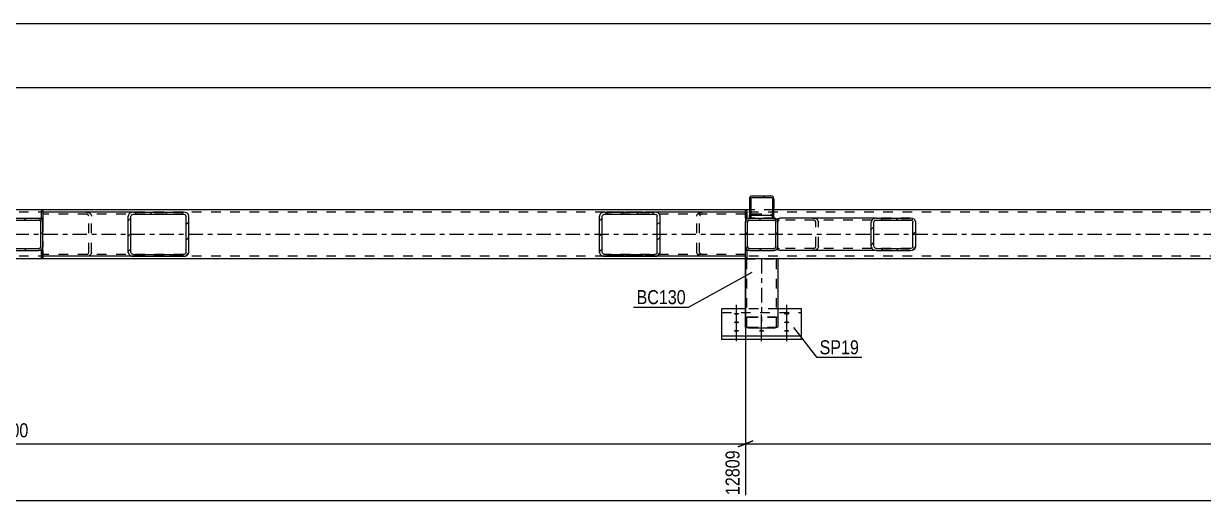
# Model space of a CAD drawing. Header units: millimetres. Extents: x -188 to 1001, y -654 to 187.
# Drawn here: x 393.8 to 634.5, y -315 to -217.7 of the extents above; entities that cross this region are included whole.
import ezdxf

# ---------------------------------------------------------------- set-up
doc = ezdxf.new("R2010")
doc.units = ezdxf.units.MM
doc.linetypes.add('DXK_LINE_DOT2', pattern=[3.9198, 1.9599, -1.9599])
doc.linetypes.add('DXK_LINE_DOT3', pattern=[5.9187, 2.979, -0.9799, 0.9799, -0.9799])
doc.styles.add('Arial Narrow', font='ARIALN.TTF', dxfattribs={"height": 0.2})

# ---------------------------------------------------------------- blocks, each defined once
blk = doc.blocks.new('Part-761542699-5428 - 5415')
at = {"color": 7, "linetype": 'DXK_LINE_DOT2'}
for p, q in [((818.12, -256.22), (-99.38, -256.22)), ((546.88, -255.72), (541.88, -255.72)), ((818.12, -265.22), (-99.38, -265.22))]:
    blk.add_line(p, q, dxfattribs=at)
at = {"color": 2, "linetype": 'Continuous'}
for p, q in [((541.88, -255.72), (246.87, -255.72)), ((818.12, -255.72), (546.88, -255.72)), ((818.12, -265.72), (-99.38, -265.72))]:
    blk.add_line(p, q, dxfattribs=at)
at = {"color": 7, "linetype": 'DXK_LINE_DOT3'}
blk.add_line((-99.38, -260.72), (818.12, -260.72), dxfattribs=at)
blk = doc.blocks.new('Part-761542699-5548 - 5415')
at = {"color": 2, "linetype": 'Continuous'}
for p, q in [((541.08, -275.91), (536.25, -275.91)), ((536.25, -282.22), (536.25, -275.91)), ((552.5, -275.91), (547.68, -275.91)), ((552.5, -282.22), (552.5, -275.91)), ((536.25, -281.47), (552.5, -281.47)), ((552.5, -282.22), (536.25, -282.22))]:
    blk.add_line(p, q, dxfattribs=at)
at = {"color": 7, "linetype": 'DXK_LINE_DOT2'}
for p, q in [((536.25, -276.66), (552.5, -276.66)), ((547.68, -275.91), (541.08, -275.91))]:
    blk.add_line(p, q, dxfattribs=at)
blk = doc.blocks.new('Part-761542699-5420 - 5415')
at = {"linetype": 'Continuous'}
h = blk.add_hatch(dxfattribs=at)
h.set_pattern_fill('', scale=0.7, style=0, pattern_type=0)
h.set_pattern_definition([(45, (546.8756, -257.3561), (-1.57154, 1.57154), [])])
h.paths.add_polyline_path([(546.86, -257.42), (546.88, -257.36), (546.88, -253.5), (546.83, -253.27), (546.7, -253.07), (546.51, -252.94), (546.28, -252.89), (542.48, -252.89), (542.25, -252.94), (542.05, -253.07), (541.92, -253.27), (541.88, -253.5), (541.88, -257.36), (541.89, -257.42), (542.19, -257.42), (542.18, -257.36), (542.18, -253.5), (542.2, -253.38), (542.26, -253.28), (542.36, -253.22), (542.48, -253.2), (546.28, -253.2), (546.39, -253.22), (546.49, -253.28), (546.55, -253.38), (546.58, -253.5), (546.58, -257.36), (546.56, -257.42)])
at = {"color": 2, "linetype": 'Continuous'}
for p, q in [((541.92, -253.27), (541.88, -253.5)), ((541.88, -253.5), (541.88, -257.36)), ((542.18, -253.5), (542.2, -253.38)), ((542.18, -253.5), (542.18, -257.36)), ((542.2, -253.38), (542.26, -253.28)), ((542.48, -252.89), (542.25, -252.94)), ((542.26, -253.28), (542.36, -253.22)), ((542.36, -253.22), (542.48, -253.2)), ((542.48, -252.89), (546.28, -252.89)), ((542.48, -253.2), (546.28, -253.2)), ((546.51, -252.94), (546.28, -252.89)), ((546.28, -253.2), (546.39, -253.22)), ((546.39, -253.22), (546.49, -253.28)), ((546.49, -253.28), (546.55, -253.38)), ((546.55, -253.38), (546.58, -253.5)), ((546.58, -253.5), (546.58, -257.36)), ((546.88, -253.5), (546.83, -253.27)), ((546.88, -257.36), (546.88, -253.5)), ((541.88, -257.36), (541.88, -257.42)), ((541.88, -257.36), (541.89, -257.42)), ((541.89, -257.42), (542.19, -257.42)), ((542.2, -257.04), (542.18, -257.15)), ((542.18, -257.36), (542.19, -257.42)), ((542.26, -256.94), (542.2, -257.04)), ((542.36, -256.87), (542.26, -256.94)), ((542.48, -256.85), (542.36, -256.87)), ((542.48, -256.85), (546.28, -256.85)), ((546.39, -256.87), (546.28, -256.85)), ((546.49, -256.94), (546.39, -256.87)), ((546.55, -257.04), (546.49, -256.94)), ((546.58, -257.15), (546.55, -257.04)), ((546.58, -257.36), (546.56, -257.42)), ((546.56, -257.42), (546.86, -257.42)), ((546.86, -257.42), (546.88, -257.36)), ((546.88, -257.36), (546.88, -257.42))]:
    blk.add_line(p, q, dxfattribs=at)
at = {"color": 7, "linetype": 'DXK_LINE_DOT2'}
for p, q in [((541.88, -253.5), (541.88, -257.36)), ((542.18, -253.5), (542.18, -257.42)), ((546.58, -253.5), (546.58, -257.42)), ((546.88, -253.5), (546.88, -257.36)), ((541.88, -257.15), (541.92, -256.92)), ((542.19, -257.42), (541.88, -257.42)), ((542.25, -256.59), (542.48, -256.54)), ((542.48, -256.54), (546.28, -256.54)), ((546.28, -256.54), (546.51, -256.59)), ((546.88, -257.42), (546.56, -257.42)), ((546.83, -256.92), (546.88, -257.15))]:
    blk.add_line(p, q, dxfattribs=at)
at = {"color": 2, "linetype": 'Continuous'}
for centre, start, end in [((542.48, -253.49), 112.9249, 157.9205), ((546.27, -253.49), 22.0795, 67.0751)]:
    blk.add_arc(centre, 0.605, start, end, dxfattribs=at)
at = {"color": 7, "linetype": 'DXK_LINE_DOT2'}
for centre, start, end in [((542.48, -257.15), 112.9251, 157.9206), ((546.27, -257.15), 22.0794, 67.0749)]:
    blk.add_arc(centre, 0.605, start, end, dxfattribs=at)
blk = doc.blocks.new('Part-761542699-5592 - 5415')
at = {"color": 2, "linetype": 'Continuous'}
for p, q in [((541.08, -279.61), (541.08, -265.72)), ((547.68, -265.72), (547.68, -279.61)), ((541.12, -279.69), (541.08, -279.61)), ((541.25, -279.76), (541.12, -279.69)), ((541.45, -279.8), (541.25, -279.76)), ((541.68, -279.82), (541.45, -279.8)), ((541.68, -279.82), (547.08, -279.82)), ((547.31, -279.8), (547.08, -279.82)), ((547.5, -279.76), (547.31, -279.8)), ((547.63, -279.69), (547.5, -279.76)), ((547.68, -279.61), (547.63, -279.69))]:
    blk.add_line(p, q, dxfattribs=at)
at = {"color": 7, "linetype": 'DXK_LINE_DOT2'}
for p, q in [((541.08, -265.72), (547.68, -265.72)), ((541.38, -279.61), (541.38, -265.72)), ((547.38, -279.61), (547.38, -265.72)), ((541.08, -277.76), (541.12, -277.68)), ((541.12, -277.68), (541.25, -277.62)), ((541.25, -277.62), (541.45, -277.57)), ((541.4, -277.72), (541.38, -277.76)), ((541.46, -277.69), (541.4, -277.72)), ((541.45, -277.57), (541.68, -277.56)), ((541.56, -277.67), (541.46, -277.69)), ((541.68, -277.66), (541.56, -277.67)), ((541.68, -277.56), (547.08, -277.56)), ((541.68, -277.66), (547.08, -277.66)), ((547.08, -277.56), (547.31, -277.57)), ((547.19, -277.67), (547.08, -277.66)), ((547.29, -277.69), (547.19, -277.67)), ((547.29, -277.69), (547.31, -277.7)), ((547.31, -277.57), (547.5, -277.62)), ((547.31, -277.7), (547.35, -277.72)), ((547.38, -277.76), (547.35, -277.72)), ((547.5, -277.62), (547.63, -277.68)), ((547.63, -277.68), (547.68, -277.76)), ((541.38, -279.61), (541.4, -279.65)), ((541.4, -279.65), (541.46, -279.68)), ((541.46, -279.68), (541.56, -279.7)), ((541.56, -279.7), (541.68, -279.71)), ((541.68, -279.71), (547.08, -279.71)), ((547.08, -279.71), (547.19, -279.7)), ((547.19, -279.7), (547.29, -279.68)), ((547.29, -279.68), (547.35, -279.65)), ((547.35, -279.65), (547.38, -279.61))]:
    blk.add_line(p, q, dxfattribs=at)
at = {"color": 7, "linetype": 'DXK_LINE_DOT3'}
blk.add_line((544.38, -265.72), (544.38, -278.69), dxfattribs=at)
blk = doc.blocks.new('Part-761542699-16933 - 5415')
at = {"color": 2, "linetype": 'Continuous'}
for p, q in [((397.38, -265.52), (397.38, -264.02)), ((397.68, -264.02), (397.38, -264.02)), ((397.68, -264.02), (397.68, -265.52)), ((397.68, -265.52), (397.38, -265.52))]:
    blk.add_line(p, q, dxfattribs=at)
blk = doc.blocks.new('Part-761542699-5608 - 5415')
at = {"linetype": 'Continuous'}
h = blk.add_hatch(dxfattribs=at)
h.set_pattern_fill('', scale=0.7, style=0, pattern_type=0)
h.set_pattern_definition([(45, (575.1382, -263.9589), (-1.57154, 1.57154), [])])
h.paths.add_polyline_path([(574.72, -264.02), (575.14, -263.96), (575.49, -263.79), (575.73, -263.53), (575.82, -263.22), (575.82, -258.22), (575.73, -257.91), (575.49, -257.65), (575.14, -257.48), (574.72, -257.42), (567.85, -257.42), (567.43, -257.48), (567.08, -257.65), (566.84, -257.91), (566.76, -258.22), (566.76, -263.22), (566.84, -263.53), (567.08, -263.79), (567.43, -263.96), (567.85, -264.02)])
h.paths.add_polyline_path([(567.64, -263.59), (567.47, -263.5), (567.35, -263.37), (567.31, -263.22), (567.31, -258.22), (567.35, -258.07), (567.47, -257.94), (567.64, -257.85), (567.85, -257.82), (574.72, -257.82), (574.93, -257.85), (575.11, -257.94), (575.23, -258.07), (575.27, -258.22), (575.27, -263.22), (575.23, -263.37), (575.11, -263.5), (574.93, -263.59), (574.72, -263.62), (567.85, -263.62)])
at = {"color": 2, "linetype": 'Continuous'}
for p, q in [((547.68, -257.47), (548, -257.42)), ((547.68, -257.47), (547.68, -258.22)), ((567.85, -257.42), (548, -257.42)), ((567.85, -257.42), (567.43, -257.48)), ((567.85, -257.42), (574.72, -257.42)), ((575.14, -257.48), (574.72, -257.42)), ((566.84, -257.91), (566.76, -258.22)), ((566.76, -263.22), (566.76, -258.22)), ((567.31, -258.22), (567.35, -258.07)), ((567.31, -263.22), (567.31, -258.22)), ((567.64, -257.85), (567.85, -257.82)), ((567.85, -257.82), (574.72, -257.82)), ((574.72, -257.82), (574.93, -257.85)), ((575.23, -258.07), (575.27, -258.22)), ((575.27, -263.22), (575.27, -258.22)), ((575.82, -258.22), (575.73, -257.91)), ((575.82, -263.22), (575.82, -258.22)), ((547.68, -263.96), (547.68, -263.22)), ((547.68, -263.97), (547.68, -263.96)), ((548, -264.02), (547.68, -263.97)), ((567.85, -264.02), (548, -264.02)), ((566.76, -263.22), (566.84, -263.53)), ((567.35, -263.37), (567.31, -263.22)), ((567.43, -263.96), (567.85, -264.02)), ((567.85, -263.62), (567.64, -263.59)), ((567.85, -263.62), (574.72, -263.62)), ((567.85, -264.02), (574.72, -264.02)), ((574.93, -263.59), (574.72, -263.62)), ((574.72, -264.02), (575.14, -263.96)), ((575.27, -263.22), (575.23, -263.37)), ((575.73, -263.53), (575.82, -263.22))]:
    blk.add_line(p, q, dxfattribs=at)
at = {"color": 7, "linetype": 'DXK_LINE_DOT2'}
for p, q in [((547.68, -257.9), (547.68, -257.47)), ((554.86, -257.42), (555.28, -257.48)), ((574.72, -257.42), (567.85, -257.42)), ((547.79, -257.85), (547.68, -257.9)), ((547.68, -263.79), (547.68, -258.22)), ((548, -257.82), (547.79, -257.85)), ((574.72, -257.82), (548, -257.82)), ((555.07, -257.85), (554.86, -257.82)), ((555.41, -258.22), (555.37, -258.07)), ((555.41, -263.22), (555.41, -258.22)), ((555.88, -257.91), (555.96, -258.22)), ((555.96, -263.22), (555.96, -258.22)), ((547.68, -263.54), (547.79, -263.59)), ((547.79, -263.59), (548, -263.62)), ((574.72, -263.62), (548, -263.62)), ((554.86, -263.62), (555.07, -263.59)), ((555.28, -263.96), (554.86, -264.02)), ((555.37, -263.37), (555.41, -263.22)), ((555.96, -263.22), (555.88, -263.53)), ((574.72, -264.02), (567.85, -264.02))]:
    blk.add_line(p, q, dxfattribs=at)
for centre, radius, start, end in [((555.03, -258.45), 1, 32.4105, 75.4453), ((554.95, -258.34), 0.501, 32.4105, 75.4453), ((554.95, -263.1), 0.501, 284.5547, 327.5895), ((555.03, -262.99), 1, 284.5547, 327.5895)]:
    blk.add_arc(centre, radius, start, end, dxfattribs=at)
at = {"color": 2, "linetype": 'Continuous'}
for centre, radius, start, end in [((567.69, -258.45), 1, 104.5547, 147.5895), ((574.89, -258.45), 1, 32.4105, 75.4453), ((567.77, -258.34), 0.501, 104.5547, 147.5895), ((574.8, -258.34), 0.501, 32.4105, 75.4453), ((567.69, -262.99), 1, 212.4105, 255.4453), ((567.77, -263.1), 0.501, 212.4105, 255.4453), ((574.8, -263.1), 0.501, 284.5547, 327.5895), ((574.89, -262.99), 1, 284.5547, 327.5895)]:
    blk.add_arc(centre, radius, start, end, dxfattribs=at)
blk = doc.blocks.new('Part-761542699-5574 - 5415')
at = {"linetype": 'Continuous'}
h = blk.add_hatch(dxfattribs=at)
h.set_pattern_fill('', scale=0.7, style=0, pattern_type=0)
h.set_pattern_definition([(45, (522.9647, -265.1589), (-1.57154, 1.57154), [])])
h.paths.add_polyline_path([(522.54, -265.22), (522.96, -265.16), (523.32, -264.99), (523.56, -264.73), (523.64, -264.42), (523.64, -257.02), (523.56, -256.71), (523.32, -256.45), (522.96, -256.28), (522.54, -256.22), (512.39, -256.22), (511.97, -256.28), (511.61, -256.45), (511.37, -256.71), (511.29, -257.02), (511.29, -264.42), (511.37, -264.73), (511.61, -264.99), (511.97, -265.16), (512.39, -265.22)])
h.paths.add_polyline_path([(512.18, -264.79), (512, -264.7), (511.88, -264.57), (511.84, -264.42), (511.84, -257.02), (511.88, -256.87), (512, -256.74), (512.18, -256.65), (512.39, -256.62), (522.54, -256.62), (522.75, -256.65), (522.93, -256.74), (523.05, -256.87), (523.09, -257.02), (523.09, -264.42), (523.05, -264.57), (522.93, -264.7), (522.75, -264.79), (522.54, -264.82), (512.39, -264.82)])
at = {"color": 2, "linetype": 'Continuous'}
for p, q in [((511.37, -256.71), (511.29, -257.02)), ((511.29, -264.42), (511.29, -257.02)), ((511.84, -257.02), (511.88, -256.87)), ((511.84, -264.42), (511.84, -257.02)), ((512.39, -256.22), (511.97, -256.28)), ((512.18, -256.65), (512.39, -256.62)), ((512.39, -256.22), (522.54, -256.22)), ((512.39, -256.62), (522.54, -256.62)), ((541.08, -256.22), (522.54, -256.22)), ((522.96, -256.28), (522.54, -256.22)), ((522.54, -256.62), (522.75, -256.65)), ((523.05, -256.87), (523.09, -257.02)), ((523.09, -264.42), (523.09, -257.02)), ((523.64, -257.02), (523.56, -256.71)), ((523.64, -264.42), (523.64, -257.02)), ((541.08, -256.22), (541.08, -258.22)), ((511.29, -264.42), (511.37, -264.73)), ((511.88, -264.57), (511.84, -264.42)), ((512.39, -264.82), (512.18, -264.79)), ((512.39, -264.82), (522.54, -264.82)), ((522.75, -264.79), (522.54, -264.82)), ((523.09, -264.42), (523.05, -264.57)), ((523.56, -264.73), (523.64, -264.42)), ((541.08, -264.42), (541.08, -263.22)), ((541.08, -265.22), (541.08, -264.42)), ((511.97, -265.16), (512.39, -265.22)), ((512.39, -265.22), (522.54, -265.22)), ((522.54, -265.22), (522.96, -265.16)), ((541.08, -265.22), (522.54, -265.22))]:
    blk.add_line(p, q, dxfattribs=at)
at = {"color": 7, "linetype": 'DXK_LINE_DOT2'}
for p, q in [((522.54, -256.22), (512.39, -256.22)), ((541.08, -256.62), (512.39, -256.62)), ((531.15, -257.02), (531.23, -256.71)), ((531.15, -264.42), (531.15, -257.02)), ((531.74, -256.87), (531.69, -257.02)), ((531.69, -264.42), (531.69, -257.02)), ((531.82, -256.28), (532.24, -256.22)), ((532.24, -256.62), (532.03, -256.65)), ((541.08, -263.22), (541.08, -258.22)), ((541.08, -264.82), (512.39, -264.82)), ((531.23, -264.73), (531.15, -264.42)), ((531.69, -264.42), (531.74, -264.57)), ((532.03, -264.79), (532.24, -264.82)), ((541.08, -265.22), (541.08, -264.57)), ((522.54, -265.22), (512.39, -265.22)), ((532.24, -265.22), (531.82, -265.16))]:
    blk.add_line(p, q, dxfattribs=at)
at = {"color": 2, "linetype": 'Continuous'}
for centre, radius, start, end in [((512.22, -257.25), 1, 104.5547, 147.5896), ((512.3, -257.14), 0.501, 104.5547, 147.5896), ((522.63, -257.14), 0.501, 32.4104, 75.4453), ((522.71, -257.25), 1, 32.4104, 75.4453), ((512.22, -264.19), 1, 212.4104, 255.4453), ((512.3, -264.3), 0.501, 212.4104, 255.4453), ((522.63, -264.3), 0.501, 284.5547, 327.5896), ((522.71, -264.19), 1, 284.5547, 327.5896)]:
    blk.add_arc(centre, radius, start, end, dxfattribs=at)
at = {"color": 7, "linetype": 'DXK_LINE_DOT2'}
for centre, radius, start, end in [((532.07, -257.25), 1, 104.5547, 147.5896), ((532.16, -257.14), 0.501, 104.5547, 147.5896), ((532.07, -264.19), 1, 212.4104, 255.4453), ((532.16, -264.3), 0.501, 212.4104, 255.4453)]:
    blk.add_arc(centre, radius, start, end, dxfattribs=at)
blk = doc.blocks.new('Part-761542699-5598 - 5415')
at = {"linetype": 'Continuous'}
h = blk.add_hatch(dxfattribs=at)
h.set_pattern_fill('', scale=0.7, style=0, pattern_type=0)
h.set_pattern_definition([(45, (397.1818, -263.9589), (-1.57154, 1.57154), [])])
h.paths.add_polyline_path([(396.88, -264.02), (397.18, -263.96), (397.44, -263.79), (397.61, -263.53), (397.68, -263.22), (397.68, -258.22), (397.61, -257.91), (397.44, -257.65), (397.18, -257.48), (396.88, -257.42), (391.88, -257.42), (391.57, -257.48), (391.31, -257.65), (391.14, -257.91), (391.08, -258.22), (391.08, -263.22), (391.14, -263.53), (391.31, -263.79), (391.57, -263.96), (391.88, -264.02)])
h.paths.add_polyline_path([(391.72, -263.59), (391.59, -263.5), (391.51, -263.37), (391.48, -263.22), (391.48, -258.22), (391.51, -258.07), (391.59, -257.94), (391.72, -257.85), (391.88, -257.82), (396.88, -257.82), (397.03, -257.85), (397.16, -257.94), (397.25, -258.07), (397.28, -258.22), (397.28, -263.22), (397.25, -263.37), (397.16, -263.5), (397.03, -263.59), (396.88, -263.62), (391.88, -263.62)])
at = {"color": 7, "linetype": 'DXK_LINE_DOT2'}
for p, q in [((391.57, -257.48), (391.88, -257.42)), ((391.88, -257.42), (396.88, -257.42)), ((396.88, -257.42), (397.18, -257.48)), ((391.08, -258.22), (391.14, -257.91)), ((391.08, -263.22), (391.08, -258.22)), ((391.51, -258.07), (391.48, -258.22)), ((391.48, -263.22), (391.48, -258.22)), ((391.88, -257.82), (391.72, -257.85)), ((391.88, -257.82), (396.88, -257.82)), ((397.03, -257.85), (396.88, -257.82)), ((397.28, -258.22), (397.25, -258.07)), ((397.28, -263.22), (397.28, -258.22)), ((397.61, -257.91), (397.68, -258.22)), ((397.68, -263.22), (397.68, -258.22)), ((391.14, -263.53), (391.08, -263.22)), ((391.48, -263.22), (391.51, -263.37)), ((391.88, -264.02), (391.57, -263.96)), ((391.72, -263.59), (391.88, -263.62)), ((391.88, -263.62), (396.88, -263.62)), ((391.88, -264.02), (396.88, -264.02)), ((396.88, -263.62), (397.03, -263.59)), ((397.18, -263.96), (396.88, -264.02)), ((397.25, -263.37), (397.28, -263.22)), ((397.68, -263.22), (397.61, -263.53))]:
    blk.add_line(p, q, dxfattribs=at)
at = {"color": 2, "linetype": 'Continuous'}
for p, q in [((391.88, -257.42), (391.57, -257.48)), ((391.88, -257.42), (396.88, -257.42)), ((397.18, -257.48), (396.88, -257.42)), ((391.14, -257.91), (391.08, -258.22)), ((391.08, -263.22), (391.08, -258.22)), ((391.48, -258.22), (391.51, -258.07)), ((391.48, -263.22), (391.48, -258.22)), ((391.72, -257.85), (391.88, -257.82)), ((391.88, -257.82), (396.88, -257.82)), ((396.88, -257.82), (397.03, -257.85)), ((397.25, -258.07), (397.28, -258.22)), ((397.28, -263.22), (397.28, -258.22)), ((397.68, -258.22), (397.61, -257.91)), ((397.68, -263.22), (397.68, -258.22)), ((391.08, -263.22), (391.14, -263.53)), ((391.51, -263.37), (391.48, -263.22)), ((391.57, -263.96), (391.88, -264.02)), ((391.88, -263.62), (391.72, -263.59)), ((391.88, -263.62), (396.88, -263.62)), ((391.88, -264.02), (396.88, -264.02)), ((397.03, -263.59), (396.88, -263.62)), ((396.88, -264.02), (397.18, -263.96)), ((397.28, -263.22), (397.25, -263.37)), ((397.61, -263.53), (397.68, -263.22))]:
    blk.add_line(p, q, dxfattribs=at)
at = {"color": 7, "linetype": 'DXK_LINE_DOT2'}
for centre, radius, start, end in [((391.88, -258.22), 0.8, 112.5, 157.5), ((396.88, -258.22), 0.8, 22.5, 67.5), ((391.88, -258.22), 0.4, 112.5, 157.5), ((396.88, -258.22), 0.4, 22.5, 67.5), ((391.88, -263.22), 0.8, 202.5, 247.5), ((391.88, -263.22), 0.4, 202.5, 247.5), ((396.88, -263.22), 0.4, 292.5, 337.5), ((396.88, -263.22), 0.8, 292.5, 337.5)]:
    blk.add_arc(centre, radius, start, end, dxfattribs=at)
at = {"color": 2, "linetype": 'Continuous'}
for centre, radius, start, end in [((391.88, -258.22), 0.8, 112.5, 157.5), ((396.88, -258.22), 0.8, 22.5, 67.5), ((391.88, -258.22), 0.4, 112.5, 157.5), ((396.88, -258.22), 0.4, 22.5, 67.5), ((391.88, -263.22), 0.8, 202.5, 247.5), ((391.88, -263.22), 0.4, 202.5, 247.5), ((396.88, -263.22), 0.4, 292.5, 337.5), ((396.88, -263.22), 0.8, 292.5, 337.5)]:
    blk.add_arc(centre, radius, start, end, dxfattribs=at)
blk = doc.blocks.new('Part-761542699-5600 - 5415')
at = {"linetype": 'Continuous'}
h = blk.add_hatch(dxfattribs=at)
h.set_pattern_fill('', scale=0.7, style=0, pattern_type=0)
h.set_pattern_definition([(45, (547.1818, -263.9589), (-1.57154, 1.57154), [])])
h.paths.add_polyline_path([(546.88, -264.02), (547.18, -263.96), (547.44, -263.79), (547.61, -263.53), (547.68, -263.22), (547.68, -258.22), (547.61, -257.91), (547.44, -257.65), (547.18, -257.48), (546.88, -257.42), (541.88, -257.42), (541.57, -257.48), (541.31, -257.65), (541.14, -257.91), (541.08, -258.22), (541.08, -263.22), (541.14, -263.53), (541.31, -263.79), (541.57, -263.96), (541.88, -264.02)])
h.paths.add_polyline_path([(541.72, -263.59), (541.59, -263.5), (541.51, -263.37), (541.48, -263.22), (541.48, -258.22), (541.51, -258.07), (541.59, -257.94), (541.72, -257.85), (541.88, -257.82), (546.88, -257.82), (547.03, -257.85), (547.16, -257.94), (547.25, -258.07), (547.28, -258.22), (547.28, -263.22), (547.25, -263.37), (547.16, -263.5), (547.03, -263.59), (546.88, -263.62), (541.88, -263.62)])
at = {"color": 7, "linetype": 'DXK_LINE_DOT2'}
for p, q in [((541.57, -257.48), (541.88, -257.42)), ((546.88, -257.42), (541.88, -257.42)), ((546.88, -257.42), (547.18, -257.48)), ((541.08, -258.22), (541.14, -257.91)), ((541.08, -263.22), (541.08, -258.22)), ((541.51, -258.07), (541.48, -258.22)), ((541.48, -263.22), (541.48, -258.22)), ((541.88, -257.82), (541.72, -257.85)), ((541.88, -257.82), (546.88, -257.82)), ((547.03, -257.85), (546.88, -257.82)), ((547.28, -258.22), (547.25, -258.07)), ((547.28, -263.22), (547.28, -258.22)), ((547.61, -257.91), (547.68, -258.22)), ((547.68, -263.22), (547.68, -258.22)), ((541.14, -263.53), (541.08, -263.22)), ((541.48, -263.22), (541.51, -263.37)), ((541.88, -264.02), (541.57, -263.96)), ((541.72, -263.59), (541.88, -263.62)), ((541.88, -263.62), (546.88, -263.62)), ((541.88, -264.02), (546.88, -264.02)), ((546.88, -263.62), (547.03, -263.59)), ((547.18, -263.96), (546.88, -264.02)), ((547.25, -263.37), (547.28, -263.22)), ((547.68, -263.22), (547.61, -263.53))]:
    blk.add_line(p, q, dxfattribs=at)
at = {"color": 2, "linetype": 'Continuous'}
for p, q in [((541.88, -257.42), (541.57, -257.48)), ((541.88, -257.42), (546.88, -257.42)), ((547.18, -257.48), (546.88, -257.42)), ((541.14, -257.91), (541.08, -258.22)), ((541.08, -263.22), (541.08, -258.22)), ((541.48, -258.22), (541.51, -258.07)), ((541.48, -263.22), (541.48, -258.22)), ((541.72, -257.85), (541.88, -257.82)), ((541.88, -257.82), (546.88, -257.82)), ((546.88, -257.82), (547.03, -257.85)), ((547.25, -258.07), (547.28, -258.22)), ((547.28, -263.22), (547.28, -258.22)), ((547.68, -258.22), (547.61, -257.91)), ((547.68, -263.22), (547.68, -258.22)), ((541.08, -263.22), (541.14, -263.53)), ((541.51, -263.37), (541.48, -263.22)), ((541.57, -263.96), (541.88, -264.02)), ((541.88, -263.62), (541.72, -263.59)), ((541.88, -263.62), (546.88, -263.62)), ((541.88, -264.02), (546.88, -264.02)), ((547.03, -263.59), (546.88, -263.62)), ((546.88, -264.02), (547.18, -263.96)), ((547.28, -263.22), (547.25, -263.37)), ((547.61, -263.53), (547.68, -263.22))]:
    blk.add_line(p, q, dxfattribs=at)
at = {"color": 7, "linetype": 'DXK_LINE_DOT2'}
for centre, radius, start, end in [((541.88, -258.22), 0.8, 112.5, 157.5), ((546.88, -258.22), 0.8, 22.5, 67.5), ((541.88, -258.22), 0.4, 112.5, 157.5), ((546.88, -258.22), 0.4, 22.5, 67.5), ((541.88, -263.22), 0.8, 202.5, 247.5), ((541.88, -263.22), 0.4, 202.5, 247.5), ((546.88, -263.22), 0.4, 292.5, 337.5), ((546.88, -263.22), 0.8, 292.5, 337.5)]:
    blk.add_arc(centre, radius, start, end, dxfattribs=at)
at = {"color": 2, "linetype": 'Continuous'}
for centre, radius, start, end in [((541.88, -258.22), 0.8, 112.5, 157.5), ((546.88, -258.22), 0.8, 22.5, 67.5), ((541.88, -258.22), 0.4, 112.5, 157.5), ((546.88, -258.22), 0.4, 22.5, 67.5), ((541.88, -263.22), 0.8, 202.5, 247.5), ((541.88, -263.22), 0.4, 202.5, 247.5), ((546.88, -263.22), 0.4, 292.5, 337.5), ((546.88, -263.22), 0.8, 292.5, 337.5)]:
    blk.add_arc(centre, radius, start, end, dxfattribs=at)
blk = doc.blocks.new('Part-761542699-5604 - 5415')
at = {"linetype": 'Continuous'}
h = blk.add_hatch(dxfattribs=at)
h.set_pattern_fill('', scale=0.7, style=0, pattern_type=0)
h.set_pattern_definition([(45, (426.7854, -265.1589), (-1.57154, 1.57154), [])])
h.paths.add_polyline_path([(426.37, -265.22), (426.79, -265.16), (427.14, -264.99), (427.38, -264.73), (427.46, -264.42), (427.46, -257.02), (427.38, -256.71), (427.14, -256.45), (426.79, -256.28), (426.37, -256.22), (416.21, -256.22), (415.79, -256.28), (415.43, -256.45), (415.19, -256.71), (415.11, -257.02), (415.11, -264.42), (415.19, -264.73), (415.43, -264.99), (415.79, -265.16), (416.21, -265.22)])
h.paths.add_polyline_path([(416, -264.79), (415.82, -264.7), (415.7, -264.57), (415.66, -264.42), (415.66, -257.02), (415.7, -256.87), (415.82, -256.74), (416, -256.65), (416.21, -256.62), (426.37, -256.62), (426.58, -256.65), (426.75, -256.74), (426.87, -256.87), (426.91, -257.02), (426.91, -264.42), (426.87, -264.57), (426.75, -264.7), (426.58, -264.79), (426.37, -264.82), (416.21, -264.82)])
at = {"color": 2, "linetype": 'Continuous'}
for p, q in [((416.21, -256.22), (397.68, -256.22)), ((397.68, -257.42), (397.68, -258.22)), ((415.19, -256.71), (415.11, -257.02)), ((415.11, -264.42), (415.11, -257.02)), ((415.66, -257.02), (415.7, -256.87)), ((415.66, -264.42), (415.66, -257.02)), ((416.21, -256.22), (415.79, -256.28)), ((416, -256.65), (416.21, -256.62)), ((416.21, -256.22), (426.37, -256.22)), ((416.21, -256.62), (426.37, -256.62)), ((426.79, -256.28), (426.37, -256.22)), ((426.37, -256.62), (426.58, -256.65)), ((426.87, -256.87), (426.91, -257.02)), ((426.91, -264.42), (426.91, -257.02)), ((427.46, -257.02), (427.38, -256.71)), ((427.46, -264.42), (427.46, -257.02)), ((397.68, -264.02), (397.68, -263.22)), ((415.11, -264.42), (415.19, -264.73)), ((415.7, -264.57), (415.66, -264.42)), ((416.21, -264.82), (416, -264.79)), ((416.21, -264.82), (426.37, -264.82)), ((426.58, -264.79), (426.37, -264.82)), ((426.91, -264.42), (426.87, -264.57)), ((427.38, -264.73), (427.46, -264.42)), ((416.21, -265.22), (397.68, -265.22)), ((415.79, -265.16), (416.21, -265.22)), ((416.21, -265.22), (426.37, -265.22)), ((426.37, -265.22), (426.79, -265.16))]:
    blk.add_line(p, q, dxfattribs=at)
at = {"color": 7, "linetype": 'DXK_LINE_DOT2'}
for p, q in [((397.68, -256.22), (397.68, -257.42)), ((426.37, -256.62), (397.68, -256.62)), ((406.51, -256.22), (406.93, -256.28)), ((406.72, -256.65), (406.51, -256.62)), ((407.06, -257.02), (407.02, -256.87)), ((407.06, -264.42), (407.06, -257.02)), ((407.52, -256.71), (407.61, -257.02)), ((407.61, -264.42), (407.61, -257.02)), ((426.37, -256.22), (416.21, -256.22)), ((397.68, -258.22), (397.68, -263.22)), ((397.68, -264.42), (397.68, -264.02)), ((397.68, -265.22), (397.68, -264.42)), ((426.37, -264.82), (397.68, -264.82)), ((406.51, -264.82), (406.72, -264.79)), ((407.02, -264.57), (407.06, -264.42)), ((407.61, -264.42), (407.52, -264.73)), ((406.93, -265.16), (406.51, -265.22)), ((426.37, -265.22), (416.21, -265.22))]:
    blk.add_line(p, q, dxfattribs=at)
for centre, radius, start, end in [((406.59, -257.14), 0.501, 32.4104, 75.4453), ((406.68, -257.25), 1, 32.4104, 75.4453), ((406.59, -264.3), 0.501, 284.5547, 327.5896), ((406.68, -264.19), 1, 284.5547, 327.5896)]:
    blk.add_arc(centre, radius, start, end, dxfattribs=at)
at = {"color": 2, "linetype": 'Continuous'}
for centre, radius, start, end in [((416.04, -257.25), 1, 104.5547, 147.5896), ((416.12, -257.14), 0.501, 104.5547, 147.5896), ((426.45, -257.14), 0.501, 32.4104, 75.4453), ((426.53, -257.25), 1, 32.4104, 75.4453), ((416.04, -264.19), 1, 212.4104, 255.4453), ((416.12, -264.3), 0.501, 212.4104, 255.4453), ((426.45, -264.3), 0.501, 284.5547, 327.5896), ((426.53, -264.19), 1, 284.5547, 327.5896)]:
    blk.add_arc(centre, radius, start, end, dxfattribs=at)
blk = doc.blocks.new('Bolt-761542699-5621 - 5415')
at = {"linetype": 'Continuous'}
for points in [[(539.25, -277.12), (539.14, -277.12), (539.03, -277.11), (538.93, -277.09), (538.84, -277.06), (538.77, -277.03), (538.73, -276.99), (538.7, -276.95), (538.7, -276.91), (538.73, -276.88), (538.77, -276.84), (538.84, -276.81), (538.93, -276.78), (539.03, -276.76), (539.14, -276.75), (539.25, -276.75), (539.36, -276.75), (539.47, -276.76), (539.57, -276.78), (539.66, -276.81), (539.73, -276.84), (539.77, -276.88), (539.8, -276.91), (539.8, -276.95), (539.77, -276.99), (539.73, -277.03), (539.66, -277.06), (539.57, -277.09), (539.47, -277.11), (539.36, -277.12)], [(549.5, -277.12), (549.39, -277.12), (549.28, -277.11), (549.18, -277.09), (549.09, -277.06), (549.02, -277.03), (548.98, -276.99), (548.95, -276.95), (548.95, -276.91), (548.98, -276.88), (549.02, -276.84), (549.09, -276.81), (549.18, -276.78), (549.28, -276.76), (549.39, -276.75), (549.5, -276.75), (549.61, -276.75), (549.72, -276.76), (549.82, -276.78), (549.91, -276.81), (549.98, -276.84), (550.02, -276.88), (550.05, -276.91), (550.05, -276.95), (550.02, -276.99), (549.98, -277.03), (549.91, -277.06), (549.82, -277.09), (549.72, -277.11), (549.61, -277.12)], [(539.25, -278.87), (539.14, -278.87), (539.03, -278.86), (538.93, -278.84), (538.84, -278.81), (538.77, -278.78), (538.73, -278.74), (538.7, -278.71), (538.7, -278.67), (538.73, -278.63), (538.77, -278.59), (538.84, -278.56), (538.93, -278.53), (539.03, -278.51), (539.14, -278.5), (539.25, -278.5), (539.36, -278.5), (539.47, -278.51), (539.57, -278.53), (539.66, -278.56), (539.73, -278.59), (539.77, -278.63), (539.8, -278.67), (539.8, -278.71), (539.77, -278.74), (539.73, -278.78), (539.66, -278.81), (539.57, -278.84), (539.47, -278.86), (539.36, -278.87)], [(549.5, -278.87), (549.39, -278.87), (549.28, -278.86), (549.18, -278.84), (549.09, -278.81), (549.02, -278.78), (548.98, -278.74), (548.95, -278.71), (548.95, -278.67), (548.98, -278.63), (549.02, -278.59), (549.09, -278.56), (549.18, -278.53), (549.28, -278.51), (549.39, -278.5), (549.5, -278.5), (549.61, -278.5), (549.72, -278.51), (549.82, -278.53), (549.91, -278.56), (549.98, -278.59), (550.02, -278.63), (550.05, -278.67), (550.05, -278.71), (550.02, -278.74), (549.98, -278.78), (549.91, -278.81), (549.82, -278.84), (549.72, -278.86), (549.61, -278.87)], [(539.25, -280.63), (539.14, -280.62), (539.03, -280.61), (538.93, -280.59), (538.84, -280.57), (538.77, -280.53), (538.73, -280.5), (538.7, -280.46), (538.7, -280.42), (538.73, -280.38), (538.77, -280.35), (538.84, -280.31), (538.93, -280.29), (539.03, -280.27), (539.14, -280.26), (539.25, -280.25), (539.36, -280.26), (539.47, -280.27), (539.57, -280.29), (539.66, -280.31), (539.73, -280.35), (539.77, -280.38), (539.8, -280.42), (539.8, -280.46), (539.77, -280.5), (539.73, -280.53), (539.66, -280.57), (539.57, -280.59), (539.47, -280.61), (539.36, -280.62)], [(544.38, -280.63), (544.26, -280.62), (544.15, -280.61), (544.05, -280.59), (543.97, -280.57), (543.9, -280.53), (543.85, -280.5), (543.83, -280.46), (543.83, -280.42), (543.85, -280.38), (543.9, -280.35), (543.97, -280.31), (544.05, -280.29), (544.15, -280.27), (544.26, -280.26), (544.38, -280.25), (544.49, -280.26), (544.6, -280.27), (544.7, -280.29), (544.78, -280.31), (544.85, -280.35), (544.9, -280.38), (544.92, -280.42), (544.92, -280.46), (544.9, -280.5), (544.85, -280.53), (544.78, -280.57), (544.7, -280.59), (544.6, -280.61), (544.49, -280.62)], [(549.5, -280.63), (549.39, -280.62), (549.28, -280.61), (549.18, -280.59), (549.09, -280.57), (549.02, -280.53), (548.98, -280.5), (548.95, -280.46), (548.95, -280.42), (548.98, -280.38), (549.02, -280.35), (549.09, -280.31), (549.18, -280.29), (549.28, -280.27), (549.39, -280.26), (549.5, -280.25), (549.61, -280.26), (549.72, -280.27), (549.82, -280.29), (549.91, -280.31), (549.98, -280.35), (550.02, -280.38), (550.05, -280.42), (550.05, -280.46), (550.02, -280.5), (549.98, -280.53), (549.91, -280.57), (549.82, -280.59), (549.72, -280.61), (549.61, -280.62)]]:
    blk.add_hatch(color=1, dxfattribs=at).paths.add_polyline_path(points)
at = {"color": 1, "linetype": 'Continuous'}
for p, q in [((539.25, -279.05), (539.25, -275.15)), ((539.25, -280.8), (539.25, -276.9)), ((549.5, -279.05), (549.5, -275.15)), ((549.5, -280.8), (549.5, -276.9)), ((539.25, -282.55), (539.25, -278.65)), ((544.38, -282.55), (544.38, -278.65)), ((549.5, -282.55), (549.5, -278.65))]:
    blk.add_line(p, q, dxfattribs=at)
at = {"color": 1, "linetype": 'DXK_LINE_DOT2'}
blk.add_line((544.38, -279.05), (544.38, -275.15), dxfattribs=at)
blk = doc.blocks.new('Part-761542699-5675 - 5415')
at = {"color": 2, "linetype": 'Continuous'}
for p, q in [((397.68, -255.92), (397.38, -255.92)), ((397.38, -257.42), (397.38, -255.92)), ((397.68, -257.42), (397.38, -257.42)), ((397.68, -255.92), (397.68, -257.42))]:
    blk.add_line(p, q, dxfattribs=at)
blk = doc.blocks.new('Part-761542699-16936 - 5415')
at = {"color": 2, "linetype": 'Continuous'}
for p, q in [((541.08, -265.52), (541.08, -264.02)), ((541.38, -264.02), (541.08, -264.02)), ((541.38, -264.02), (541.38, -265.52)), ((541.38, -265.52), (541.08, -265.52))]:
    blk.add_line(p, q, dxfattribs=at)
blk = doc.blocks.new('Part-761542699-16937 - 5415')
at = {"color": 2, "linetype": 'Continuous'}
for p, q in [((541.38, -255.92), (541.08, -255.92)), ((541.08, -257.42), (541.08, -255.92)), ((541.38, -257.42), (541.08, -257.42)), ((541.38, -255.92), (541.38, -257.42))]:
    blk.add_line(p, q, dxfattribs=at)
blk = doc.blocks.new('StraightDimension-761542699-31004 - 5415')
at = {"color": 7, "linetype": 'Continuous'}
blk.add_line((-100.63, -217.72), (819.37, -217.72), dxfattribs=at)
blk = doc.blocks.new('StraightDimension-761542699-30910 - 5415')
at = {"color": 7, "linetype": 'Continuous'}
for p, q in [((541.08, -266.72), (541.08, -313.95)), ((542.58, -302.91), (539.58, -304.11)), ((541.08, -303.51), (818.12, -303.51))]:
    blk.add_line(p, q, dxfattribs=at)
blk = doc.blocks.new('StraightDimension-761542699-30871 - 5415')
at = {"color": 7, "linetype": 'Continuous'}
blk.add_line((-39.92, -230.76), (818.12, -230.76), dxfattribs=at)
at = {"color": 0}
blk.add_wipeout([(394.27, -230.01), (394.27, -225.81), (383.93, -225.81), (383.93, -230.01)], dxfattribs=at)
blk = doc.blocks.new('StraightDimension-761542699-30911 - 5415')
at = {"color": 7, "linetype": 'Continuous'}
for p, q in [((541.08, -266.72), (541.08, -313.95)), ((539.58, -304.11), (542.58, -302.91)), ((241.07, -303.51), (541.08, -303.51))]:
    blk.add_line(p, q, dxfattribs=at)
at = {"color": 0}
blk.add_wipeout([(395.33, -302.76), (395.33, -298.56), (386.82, -298.56), (386.82, -302.76)], dxfattribs=at)
at = {"color": 0, "linetype": 'Continuous'}
blk.add_wipeout([(540.48, -304.21), (536.28, -304.21), (536.28, -314.55), (540.48, -314.55)], dxfattribs=at)
at = {"color": 3, "style": 'Arial Narrow'}
blk.add_text('6000', height=2.863, dxfattribs=at).set_placement((387.42, -302.16))
at = {"color": 3, "linetype": 'Continuous', "style": 'Arial Narrow'}
blk.add_text('12809', height=2.863, rotation=90.0002, dxfattribs=at).set_placement((539.88, -313.95))
blk = doc.blocks.new('StraightDimension-761542699-30950 - 5415')
at = {"color": 7, "linetype": 'Continuous'}
blk.add_line((-99.38, -315.04), (818.12, -315.04), dxfattribs=at)
blk = doc.blocks.new('Mark-761542699-5588 - 5415')
at = {"color": 0}
blk.add_wipeout([(528.9, -274.98), (528.9, -271.98), (518.85, -271.98), (518.85, -274.98)], dxfattribs=at)
blk.add_wipeout([(528.9, -274.98), (528.9, -271.98), (518.85, -271.98), (518.85, -274.98)], dxfattribs=at)
at = {"color": 30, "linetype": 'Continuous'}
for p in [(542.41, -268.55), (518.25, -275.58)]:
    blk.add_line(p, (529.5, -275.58), dxfattribs=at)
at = {"color": 3, "style": 'Arial Narrow'}
blk.add_text('BC130', height=2.863, dxfattribs=at).set_placement((518.85, -274.98))
blk = doc.blocks.new('Mark-761542699-31078 - 5415')
at = {"color": 0}
blk.add_wipeout([(564.25, -285.22), (564.25, -282.22), (556.21, -282.22), (556.21, -285.22)], dxfattribs=at)
blk.add_wipeout([(564.25, -285.22), (564.25, -282.22), (556.21, -282.22), (556.21, -285.22)], dxfattribs=at)
at = {"color": 30, "linetype": 'Continuous'}
for p, q in [((550.85, -279.73), (555.61, -285.82)), ((555.61, -285.82), (564.85, -285.82))]:
    blk.add_line(p, q, dxfattribs=at)
at = {"color": 3, "style": 'Arial Narrow'}
blk.add_text('SP19', height=2.863, dxfattribs=at).set_placement((556.21, -285.22))

msp = doc.modelspace()

# ---------------------------------------------------------------- block references
for name in ['StraightDimension-761542699-31004 - 5415', 'Part-761542699-5420 - 5415', 'Part-761542699-5428 - 5415', 'Part-761542699-5598 - 5415', 'Part-761542699-5675 - 5415', 'Part-761542699-5604 - 5415', 'Part-761542699-5574 - 5415', 'Part-761542699-16937 - 5415', 'Part-761542699-5600 - 5415', 'Part-761542699-5608 - 5415', 'Part-761542699-16933 - 5415', 'Part-761542699-16936 - 5415', 'Part-761542699-5592 - 5415', 'Part-761542699-5548 - 5415', 'Bolt-761542699-5621 - 5415']:
    msp.add_blockref(name, (0, 0))

# ---------------------------------------------------------------- next in the draw order: block references
for name in ['StraightDimension-761542699-30871 - 5415', 'StraightDimension-761542699-30910 - 5415']:
    msp.add_blockref(name, (0, 0))

# ---------------------------------------------------------------- next in the draw order: block references
msp.add_blockref('StraightDimension-761542699-30911 - 5415', (0, 0))

# ---------------------------------------------------------------- next in the draw order: block references
msp.add_blockref('StraightDimension-761542699-30950 - 5415', (0, 0))

# ---------------------------------------------------------------- next in the draw order: block references
for name in ['Mark-761542699-5588 - 5415', 'Mark-761542699-31078 - 5415']:
    msp.add_blockref(name, (0, 0))

doc.saveas('drawing.dxf')
